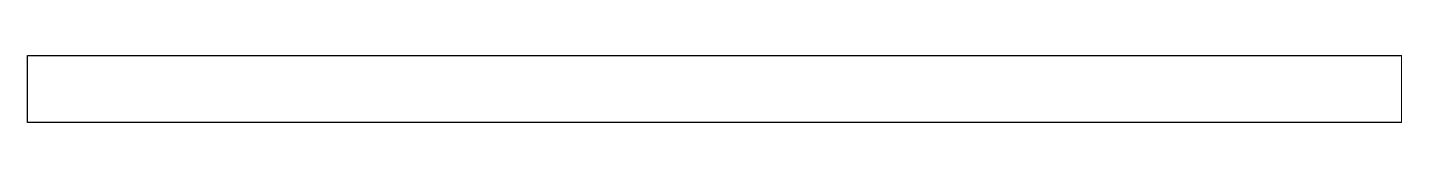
# Paper-space layout 'Layout1' of a CAD drawing. Header units: millimetres. Extents: x 0 to 257, y 91 to 104.
# The model-space entities are those that its viewports show. They can reach past a viewport. Long polylines and large blocks are cut down to what shows.
import ezdxf

# ---------------------------------------------------------------- set-up
doc = ezdxf.new("R2010")
doc.units = ezdxf.units.MM
doc.header["$LTSCALE"] = 10
doc.layers.add('MEMBERS', color=5, linetype='Continuous')

msp = doc.modelspace()

# ---------------------------------------------------------------- linework, layer by layer
at = {"layer": 'MEMBERS', "color": 3, "linetype": 'Continuous'}
for p, q in [((0, -225), (0, 225)), ((0, 225), (9230.5, 225)), ((9230.5, 225), (9230.5, -225)), ((9230.5, -225), (0, -225))]:
    msp.add_line(p, q, dxfattribs=at)

psp = doc.layouts.get("Layout1")

# ---------------------------------------------------------------- viewports
at = {"layer": '0'}
psp.add_viewport(center=(128.5, 97.5), size=(257, 12.52914), view_center_point=(4615.24, 0), view_height=450, dxfattribs=at)

doc.saveas('drawing.dxf')
